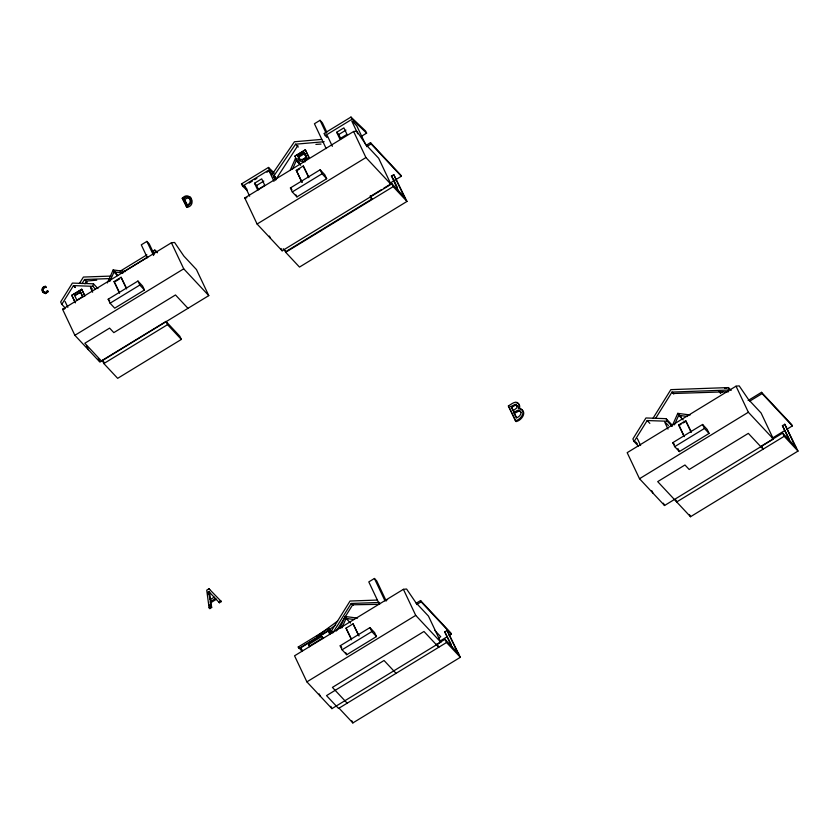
<?xml version="1.0" encoding="UTF-8"?>
<svg xmlns="http://www.w3.org/2000/svg" width="840" height="840" viewBox="0 0 840 840"><rect width="100%" height="100%" fill="white"/><g stroke="black" fill="none" stroke-linecap="round" stroke-linejoin="round"><path stroke-width="1.26" d="M653.048 418.226L670.856 389.634L728.48 387.576L728.217 390.065L672 392.07L655.641 418.331M191.016 202.419L190.649 199.784M95.456 289.128L92.841 286.325L93.482 283.815L72.398 283.08L60.659 301.928L61.803 304.364L65.362 308.165M42.84 292.068L45.57 293.664L48.09 291.721C47.24 288.54 46.284 294.137 44.195 292.194M48.09 291.721L47.66 290.787L45.602 292.834M107.363 282.954L113.169 269.923L125.507 271.562M109.841 281.421L114.093 271.877L122.955 273.053M290.105 170.489L295.375 158.645L306.485 160.115M292.582 168.956L296.3 160.597L305.172 161.774M339.895 628.331L345.167 616.476L357.514 618.114M341.838 627.984L346.091 618.429L353.714 619.448M671.99 426.374L677.786 413.343L690.134 414.981M674.457 424.851L678.71 415.296L687.582 416.472M518.942 409.122C520.58 407.054 519.645 402.938 516.653 402.906M61.803 304.364L73.489 285.6L92.841 286.325M79.412 283.469L83.402 277.053L110.933 276.077M81.974 283.626L84.556 279.489L110.082 278.576M84.945 283.805L86.667 281.032L96.758 280.161M329.459 634.085L350.049 601.03L377.223 600.065M332.829 632.94L351.194 603.466L379.586 602.448M336.389 630.966L352.202 605.577L353.546 604.758L379.617 604.338M638.547 446.303L634.095 441.546L647.178 420.546L667.338 421.239L671.79 425.995M274.27 177.817L275.079 176.589L274.123 175.571M275.468 180.075L297.875 145.541M47.796 291.406L45.801 293.213L43.26 292.604M271.877 174.741L294.431 141.761L321.709 139.398M324.156 141.719L295.586 144.197L273.273 176.799L276.014 179.728M274.229 177.817L275.079 176.589M316.974 636.3L337.669 621.001M329.448 629.57L335.654 624.981M182.301 198.261C189.462 190.082 197.505 205.222 186.995 207.407L182.301 198.261L186.995 207.407M183.908 198.513C189.063 193.253 193.389 203.49 186.953 204.95L183.908 198.513L187.698 205.748L186.953 204.95M184.653 199.311L188.055 197.883L190.145 198.944M44.142 292.215C41.874 290.671 42.724 286.325 45.833 287.259C45.108 287.165 41.338 289.401 43.816 291.795M326.865 132.269L322.392 122.808L320.05 120.309L314.433 123.742L326.172 148.585M186.249 206.609C189.987 205.349 193.473 200.876 190.459 197.201L188.433 196.623M154.245 254.489L149.237 243.894L146.895 241.395L141.278 244.839L147.389 257.775M247.128 190.439L242.571 186.091L241.49 183.928L268.475 167.444L273.935 172.662M361.231 136.427L366.629 133.13L365.536 130.966L350.973 117.064L323.978 133.539L326.897 137.445M242.571 186.091L269.567 169.617L274.113 173.953M325.07 135.713L352.055 119.228L366.629 133.13M249.155 183.057L252.472 181.041M254.688 179.686L256.893 178.332M266.847 172.253L269.062 170.909L273.987 181.335M296.572 159.547L294.893 156.146L305.319 149.772L309.046 157.511L304.868 160.052M305.456 149.929L294.893 156.146M336.683 132.269L343.885 127.869L346.973 134.379L339.769 138.778L336.683 132.269L338.772 134.495L340.82 138.831M299.786 160.272L297.885 156.261L303.954 152.554L306.222 156.471M302.274 159.873L306.317 157.405L304.143 152.828L297.948 156.377L304.006 152.67M254.51 183.257L261.713 178.857L264.8 185.367L257.597 189.767L254.51 183.257L256.599 185.483L258.647 189.819M75.348 302.894L71.767 295.312L81.69 289.244L84.903 295.901M71.767 295.312L81.837 289.401M297.885 156.261L298.736 157.164L304.794 153.458M82.645 296.667L76.87 300.195L74.708 295.606L80.483 292.079L82.782 296.814L80.483 292.079M80.619 292.236L74.708 295.606M338.772 134.495L345.975 130.095M256.599 185.483L263.802 181.083M302.127 159.726L306.317 157.405M120.067 271.246L146.905 254.856M152.502 251.444L154.739 250.078L157.427 252.263M302.274 160.041L306.317 157.563L303.954 152.554M304.731 159.904L309.046 157.511M123.575 271.782L147.956 256.893M153.5 253.512L155.715 252.158L154.739 250.078L157.3 252.819M62.559 309.246L171.412 242.771L174.573 242.456L183.876 256.095L196.455 269.556L208.782 295.617L99.928 362.093L74.876 335.307L62.559 309.246L64.669 309.036M244.766 197.967L353.619 131.492L356.78 131.177L366.082 144.816L378.672 158.277L390.989 184.338L282.135 250.814L257.093 224.028L244.766 197.967L246.876 197.757M119.553 293.255L114.03 281.579L121.086 277.274L126.483 288.246M301.76 181.976L296.247 170.299L303.293 165.995L308.69 176.967M119.501 278.964L114.461 282.041L114.03 281.579M297.685 170.153L299.691 168.913M108.192 299.219L137.939 281.054L142.579 286.01L144.47 290L114.713 308.175L110.072 303.209L108.192 299.219L109.736 300.877M290.399 187.94L320.156 169.775L324.796 174.731L326.676 178.721L296.93 196.896L292.288 191.929L290.399 187.94L291.942 189.599M366.03 145.404L370.493 142.674L400.722 175.004L401.32 176.264L390.128 183.099M110.072 303.209L139.828 285.044L144.47 290M292.288 191.929L322.035 173.765L326.676 178.721M366.629 146.664L371.081 143.934L401.32 176.264M74.876 335.307L183.729 268.832L208.782 295.617M257.093 224.028L365.935 157.553L390.989 184.338M398.654 191.363L391.409 176.043L393.74 174.615L406.98 201.432L299.492 267.078L285.673 252.294L284.666 250.152M370.367 196.423L381.56 189.588M383.796 188.223L391.639 183.435L405.457 198.219M102.312 360.339L166.005 321.447L179.823 336.221L181.346 339.433L117.663 378.336L103.835 363.552L102.312 360.339L104.045 362.187M370.282 195.667L371.879 199.048L285.894 251.57L283.238 248.724M285.673 252.294L393.162 186.648L406.98 201.432M103.835 363.552L167.528 324.66L181.346 339.433M221.351 601.566L208.971 588.777L206.724 590.153L209.097 607.793L209.853 608.601L211.691 607.467L210.987 602.574L210.231 601.766L215.471 598.563L219.429 602.752L221.351 601.566L220.605 600.768L218.673 601.944L219.429 602.752M508.379 405.93C511.077 404.555 516.285 399.525 518.616 403.977C520.433 405.342 516.495 409.269 519.551 408.24C526.985 410.76 520.811 419.906 515.382 420.745L508.379 405.93L516.128 421.544C521.567 420.714 527.74 411.569 520.307 409.048M516.243 404.586L516.989 407.799L513.041 410.834L510.993 406.497L515.424 404.292L517.608 406.224M510.993 406.497L511.749 407.306L515.035 405.374L516.999 405.394M513.817 412.471L517.377 410.393L519.803 410.508C522.879 413.364 519.309 416.934 516.411 417.942L513.817 412.471L516.642 417.659M514.573 413.28L519.225 410.939L521.43 412.556M209.937 599.781L214.168 597.188L214.924 597.996L208.751 591.507L209.937 599.781L210.693 600.579L209.507 592.305L208.751 591.507M210.987 602.574L216.227 599.372L215.471 598.563M209.097 607.793L210.934 606.669L210.231 601.766M386.232 601.03L376.751 580.976L374.419 578.476L368.792 581.91L379.386 604.327M301.991 650.926L298.2 647.031L328.514 628.509L332.556 631.764M298.967 648.48L329.291 629.958L332.315 632.404M331.023 633.245L328.23 630.998L300.531 647.913L302.137 651.315M308.511 644.543L321.825 636.416L323.117 637.791L309.803 645.918L308.511 644.543L309.55 646.737M720.972 392.784L722.894 391.619M403.41 589.323L294.556 655.799L306.883 681.86L331.926 708.645L440.78 642.17L428.463 616.109L415.874 602.648L406.57 589.008L403.41 589.323L415.727 615.384L440.78 642.17M736.029 386.19L627.175 452.666L639.502 478.727L664.545 505.512L773.399 439.036L761.082 412.976L748.493 399.514L739.19 385.875L736.029 386.19L748.346 412.251L773.399 439.036M351.55 639.807L346.038 628.142L353.084 623.837L359.037 635.964M684.17 436.674L678.657 425.009L685.702 420.693L691.1 431.666M678.657 425.009L679.087 425.471L681.093 424.231M683.109 423.003L685.125 421.774M340.19 645.782L369.947 627.606L374.588 632.573L376.467 636.562L346.721 654.727L342.08 649.772L340.19 645.782L341.733 647.43M672.808 442.649L702.566 424.473L707.196 429.44L709.086 433.43L679.34 451.594L674.699 446.639L672.808 442.649L674.352 444.297M416.073 603.288L420.546 600.558L450.776 632.888L451.374 634.148L449.138 635.513M748.125 400.502L761.513 392.332L791.742 424.662L792.341 425.911L786.744 429.334M342.08 649.772L371.826 631.596L376.467 636.562M674.699 446.639L704.445 428.463L709.086 433.43M416.671 604.548L421.134 601.818L451.374 634.148M749.837 401.079L762.101 393.593L792.341 425.911M306.883 681.86L415.727 615.384M639.502 478.727L748.346 412.251M452.015 647.231L444.769 631.9L447.101 630.473L460.341 657.3L352.853 722.936L339.034 708.162M789.674 441.011L782.428 425.691L784.76 424.263L798 451.08L690.512 516.726L657.699 481.625L684.968 464.982L689.189 469.487L748.335 433.367L763.119 449.169L761.481 445.694M438.512 638.106L440.738 636.741L434.574 630.147M440.181 640.983L446.901 636.877M772.212 438.207L784.508 430.7M437.157 644.091L445.001 639.303L458.819 654.077M761.387 446.082L782.659 433.083L796.477 447.867M460.341 657.3L446.523 642.516L338.541 708.456L326.529 695.615L384.048 660.492L396.06 673.333M798 451.08L784.182 436.306L676.694 501.942L675.686 499.8M724.71 388.479L726.821 388.006M315.893 144.396L321.038 144.071M46.137 287.574L45.392 286.314C42.2 286.104 40.898 290.356 43.134 292.383M45.685 286.639C43.092 286.461 41.391 289.538 42.767 291.711M384.993 599.781L387.576 599.697M673.019 393.508L728.658 391.734M672.347 425.324L666.12 418.667L645.96 417.963L632.877 438.963L634.095 441.546M44.856 292.719L43.848 291.889M298.2 647.031L302.232 650.286M241.49 183.928L246.95 189.137M782.428 425.691L789.127 438.68M728.48 387.576L731.157 390.443M672 392.07L673.785 393.971M677.786 413.343L681.23 417.029M678.71 415.296L683.162 419.927M665.889 422.856L668.42 425.565M647.178 420.546L649.845 423.402M352.821 121.621L356.79 125.864L365.568 144.428M391.409 176.043L392.532 177.24M635.544 441.819L637.319 443.719M370.146 197.19L371.879 199.048M295.586 144.197L298.263 147.063M304.521 153.752L306.317 155.662M295.375 158.645L300.552 164.167M296.447 160.619L299.891 164.304M296.3 160.597L300.615 165.207M296.247 170.299L302.19 182.438M515.382 420.745L516.128 421.544M269.85 171.759L274.617 176.852L275.719 179.172M187.971 308.322L175.487 294.966L113.82 332.63L109.599 328.115L84.84 343.235L101.546 361.106M113.169 269.923L116.613 273.609M114.23 271.897L117.684 275.583M114.093 271.877L117.537 275.562M444.769 631.9L451.469 644.9M93.482 283.815L97.933 288.572M84.556 279.489L87.234 282.345M90.752 287.343L92.442 289.149M73.615 285.663L75.358 287.522M73.489 285.6L75.233 287.469M351.194 603.466L352.979 605.367M345.167 616.476L347.75 619.248M346.091 618.429L350.543 623.059M346.038 628.142L351.435 639.103M302.169 650.412L300.416 648.533L301.507 650.223M347.193 703.196L332.419 687.393L423.969 631.481L438.753 647.283L437.105 643.787M208.971 588.777L209.727 589.586M210.934 606.669L211.691 607.467M719.271 390.999L720.521 393.068M719.166 391.072L720.384 393.151M328.514 628.509L329.291 629.958M350.973 117.064L352.055 119.228M268.475 167.444L269.567 169.617M784.76 424.263L795.354 446.659M782.659 433.083L784.182 436.306M761.513 392.332L762.101 393.593M702.566 424.473L704.445 428.463M685.702 420.693L691.215 432.369M679.087 425.471L684.054 435.971M666.12 418.667L667.338 421.239M677.922 448.602L679.34 451.594M664.745 422.205L668.021 429.135M689.504 514.584L690.512 516.726M637.308 438.501L640.615 445.494M663.442 503.181L664.545 505.512M651.808 490.739L652.911 493.07M511.749 407.306L513.797 411.642M393.74 174.615L404.334 197.012M393.089 178.427L397.551 187.856M391.639 183.435L393.162 186.648M370.493 142.674L371.081 143.934M351.781 121.076L357.808 133.833M353.619 131.492L365.935 157.553M320.05 120.309L326.204 133.319M327.327 135.681L332.356 146.328M320.156 169.775L322.035 173.765M305.319 149.772L308.899 157.364M303.293 165.995L308.805 177.671M298.736 157.164L300.153 160.167M295.985 194.901L296.93 196.896M281.032 248.483L282.135 250.814M269.399 236.04L270.501 238.371M244.734 185.766L249.659 196.192M447.101 630.473L457.695 652.869M445.001 639.303L446.523 642.516M420.546 600.558L421.134 601.818M374.419 578.476L385.014 600.894M369.947 627.606L371.826 631.596M353.084 623.837L358.596 635.502M171.412 242.771L183.729 268.832M345.776 652.732L346.721 654.727M146.895 241.395L153.573 255.518M328.23 630.998L329.837 634.389M321.825 636.416L322.865 638.61M166.005 321.447L167.528 324.66M351.844 720.794L352.853 722.936M137.939 281.054L139.828 285.044M330.824 706.325L331.926 708.645M319.19 693.882L320.292 696.202M121.086 277.274L126.599 288.95M115.017 283.206L119.427 292.551M90.458 287.606L92.642 292.236M81.69 289.244L84.767 295.743M71.904 295.459L74.981 301.959M98.28 358.596L99.372 360.927M86.646 346.154L88.295 349.65M65.111 301.507L67.851 307.304M45.392 286.314L45.833 287.259M207.648 592.221L207.984 594.741M209.339 604.821L209.853 608.601"/></g></svg>
